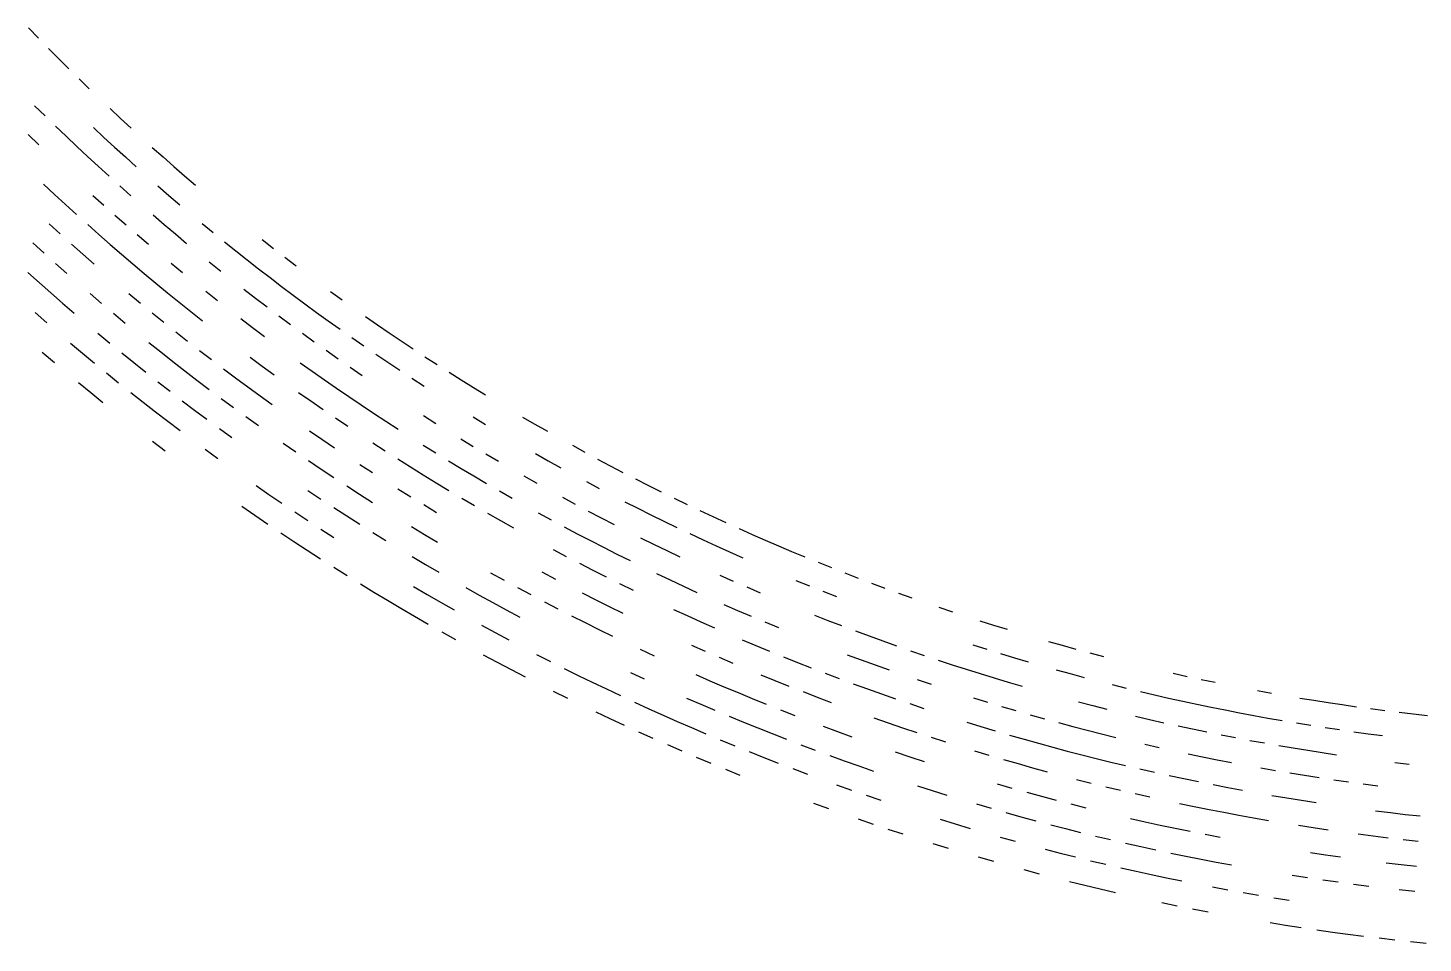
# Model space of a CAD drawing. Header units: metres. Extents: x -298 to 300, y -298 to 299.
# Drawn here: x -196 to -30.2, y -296.3 to -187.5 of the extents above; entities that cross this region are included whole.
import ezdxf

# ---------------------------------------------------------------- set-up
doc = ezdxf.new("R2010")
doc.units = ezdxf.units.M

msp = doc.modelspace()

# ---------------------------------------------------------------- linework, layer by layer
for p, q in [((-195.9319, -187.52354, -692.8203), (-194.74767, -188.74883, -692.8203)), ((-193.55574, -189.96661, -692.8203), (-192.35622, -191.1769, -692.8203)), ((-192.35622, -191.1769, -692.8203), (-191.14915, -192.37958, -692.8203)), ((-189.93456, -193.57466, -692.8203), (-188.71248, -194.76205, -692.8203)), ((-195.21602, -196.77065, -692.8203), (-193.97374, -197.99118, -692.8203)), ((-186.24611, -197.1137, -692.8203), (-185.0019, -198.27783, -692.8203)), ((-185.0019, -198.27783, -692.8203), (-183.75044, -199.4341, -692.8203)), ((-195.99086, -200.2018, -692.8203), (-194.72704, -201.42712, -692.8203)), ((-192.72383, -199.20389, -692.8203), (-191.46638, -200.40869, -692.8203)), ((-191.46638, -200.40869, -692.8203), (-190.20134, -201.60556, -692.8203)), ((-188.22456, -199.35887, -692.8203), (-186.9662, -200.53539, -692.8203)), ((-186.9662, -200.53539, -692.8203), (-185.70052, -201.70395, -692.8203)), ((-190.20134, -201.60556, -692.8203), (-188.92885, -202.79446, -692.8203)), ((-185.70052, -201.70395, -692.8203), (-184.4275, -202.86453, -692.8203)), ((-181.22585, -201.7229, -692.8203), (-179.95284, -202.85535, -692.8203)), ((-188.92885, -202.79446, -692.8203), (-187.64894, -203.97531, -692.8203)), ((-184.4275, -202.86453, -692.8203), (-183.1473, -204.01709, -692.8203)), ((-179.95284, -202.85535, -692.8203), (-178.67278, -203.97975, -692.8203)), ((-187.64894, -203.97531, -692.8203), (-186.36162, -205.14809, -692.8203)), ((-178.67278, -203.97975, -692.8203), (-177.3857, -205.0961, -692.8203)), ((-177.3857, -205.0961, -692.8203), (-176.0916, -206.2043, -692.8203)), ((-194.14989, -206.10355, -692.8203), (-192.84908, -207.31715, -692.8203)), ((-185.06697, -206.31273, -692.8203), (-183.76509, -207.46922, -692.8203)), ((-180.5652, -206.29788, -692.8203), (-179.2635, -207.42607, -692.8203)), ((-192.84908, -207.31715, -692.8203), (-191.54063, -208.52254, -692.8203)), ((-191.54063, -208.52254, -692.8203), (-190.22469, -209.71968, -692.8203)), ((-188.29399, -207.43314, -692.8203), (-186.98497, -208.60988, -692.8203)), ((-179.2635, -207.42607, -692.8203), (-177.95476, -208.54602, -692.8203)), ((-185.6686, -209.77838, -692.8203), (-184.34492, -210.93855, -692.8203)), ((-181.1396, -209.75749, -692.8203), (-179.81618, -210.8892, -692.8203)), ((-193.48396, -210.79842, -692.8203), (-192.15364, -212.00772, -692.8203)), ((-188.90126, -210.90851, -692.8203), (-187.57039, -212.08899, -692.8203)), ((-187.57039, -212.08899, -692.8203), (-186.23213, -213.26108, -692.8203)), ((-183.01399, -212.09038, -692.8203), (-181.67586, -213.23383, -692.8203)), ((-179.81618, -210.8892, -692.8203), (-178.48567, -212.01256, -692.8203)), ((-178.48567, -212.01256, -692.8203), (-177.14815, -213.12752, -692.8203)), ((-175.3163, -210.76115, -692.8203), (-173.98674, -211.8562, -692.8203)), ((-195.42555, -213.07578, -692.8203), (-194.08095, -214.29724, -692.8203)), ((-190.81581, -213.20862, -692.8203), (-189.47047, -214.4011, -692.8203)), ((-186.23213, -213.26108, -692.8203), (-184.88658, -214.42471, -692.8203)), ((-172.65031, -212.94289, -692.8203), (-171.30711, -214.02113, -692.8203)), ((-168.18355, -212.68062, -692.8203), (-166.84212, -213.7308, -692.8203)), ((-189.47047, -214.4011, -692.8203), (-188.11766, -215.58505, -692.8203)), ((-184.88658, -214.42471, -692.8203), (-183.53377, -215.57988, -692.8203)), ((-178.97823, -215.49532, -692.8203), (-177.61879, -216.6133, -692.8203)), ((-174.45229, -215.33209, -692.8203), (-173.09401, -216.42162, -692.8203)), ((-171.30711, -214.02113, -692.8203), (-169.95717, -215.0909, -692.8203)), ((-169.95717, -215.0909, -692.8203), (-168.60054, -216.15216, -692.8203)), ((-165.49413, -214.77249, -692.8203), (-164.1396, -215.80571, -692.8203)), ((-196.00648, -216.58826, -692.8203), (-194.63979, -217.81328, -692.8203)), ((-192.72865, -215.51021, -692.8203), (-191.36882, -216.71465, -692.8203)), ((-183.53377, -215.57988, -692.8203), (-182.17372, -216.72649, -692.8203)), ((-182.17372, -216.72649, -692.8203), (-180.8065, -217.86452, -692.8203)), ((-168.60054, -216.15216, -692.8203), (-167.23732, -217.20486, -692.8203)), ((-194.63979, -217.81328, -692.8203), (-193.26546, -219.02966, -692.8203)), ((-180.8065, -217.86452, -692.8203), (-179.4322, -218.99394, -692.8203)), ((-170.35713, -218.5749, -692.8203), (-168.97865, -219.6386, -692.8203)), ((-167.23732, -217.20486, -692.8203), (-165.86748, -218.24898, -692.8203)), ((-165.86748, -218.24898, -692.8203), (-164.49113, -219.28445, -692.8203)), ((-193.26546, -219.02966, -692.8203), (-191.8835, -220.23741, -692.8203)), ((-191.8835, -220.23741, -692.8203), (-190.49397, -221.43642, -692.8203)), ((-188.6266, -219.09773, -692.8203), (-187.24434, -220.27629, -692.8203)), ((-184.01509, -219.08559, -692.8203), (-182.63301, -220.23515, -692.8203)), ((-179.4322, -218.99394, -692.8203), (-178.0508, -220.11469, -692.8203)), ((-178.0508, -220.11469, -692.8203), (-176.66243, -221.22672, -692.8203)), ((-174.87914, -218.82347, -692.8203), (-173.49892, -219.91559, -692.8203)), ((-168.97865, -219.6386, -692.8203), (-167.59352, -220.6936, -692.8203)), ((-164.49113, -219.28445, -692.8203), (-163.10832, -220.31125, -692.8203)), ((-163.10832, -220.31125, -692.8203), (-161.71913, -221.3293, -692.8203)), ((-160.03761, -218.8539, -692.8203), (-158.65764, -219.85269, -692.8203)), ((-195.16054, -221.346, -692.8203), (-193.76399, -222.56557, -692.8203)), ((-185.85469, -221.44614, -692.8203), (-184.45778, -222.6072, -692.8203)), ((-181.24379, -221.37599, -692.8203), (-179.84743, -222.50807, -692.8203)), ((-176.66243, -221.22672, -692.8203), (-175.26714, -222.33, -692.8203)), ((-170.71815, -222.07368, -692.8203), (-169.3177, -223.13956, -692.8203)), ((-166.20177, -221.73987, -692.8203), (-164.80348, -222.77734, -692.8203)), ((-161.71913, -221.3293, -692.8203), (-160.32356, -222.33861, -692.8203)), ((-155.87904, -221.82414, -692.8203), (-154.48055, -222.79672, -692.8203)), ((-178.44398, -223.63135, -692.8203), (-177.0335, -224.74576, -692.8203)), ((-169.3177, -223.13956, -692.8203), (-167.91057, -224.1966, -692.8203)), ((-160.32356, -222.33861, -692.8203), (-158.9217, -223.33913, -692.8203)), ((-154.48055, -222.79672, -692.8203), (-153.07594, -223.76048, -692.8203)), ((-153.07594, -223.76048, -692.8203), (-151.66536, -224.7154, -692.8203)), ((-190.94814, -224.97826, -692.8203), (-189.52888, -226.17128, -692.8203)), ((-187.69258, -223.80809, -692.8203), (-186.28075, -224.98065, -692.8203)), ((-181.64223, -224.90285, -692.8203), (-180.22368, -226.03735, -692.8203)), ((-163.39876, -223.80603, -692.8203), (-161.98763, -224.82585, -692.8203)), ((-157.51357, -224.3308, -692.8203), (-156.09932, -225.31361, -692.8203)), ((-151.66536, -224.7154, -692.8203), (-150.2488, -225.66142, -692.8203)), ((-194.29243, -226.05891, -692.8203), (-192.8662, -227.27303, -692.8203)), ((-189.52888, -226.17128, -692.8203), (-188.10219, -227.35535, -692.8203)), ((-184.86162, -226.1443, -692.8203), (-183.43523, -227.29904, -692.8203)), ((-180.22368, -226.03735, -692.8203), (-178.79808, -227.1629, -692.8203)), ((-175.61607, -225.8513, -692.8203), (-174.19179, -226.94788, -692.8203)), ((-169.61751, -226.65466, -692.8203), (-168.18831, -227.71352, -692.8203)), ((-160.57008, -225.83676, -692.8203), (-159.14626, -226.83875, -692.8203)), ((-154.67885, -226.28749, -692.8203), (-153.25237, -227.25243, -692.8203)), ((-148.82637, -226.59851, -692.8203), (-147.39806, -227.52663, -692.8203)), ((-186.6681, -228.53041, -692.8203), (-185.22667, -229.69641, -692.8203)), ((-183.43523, -227.29904, -692.8203), (-182.0016, -228.44475, -692.8203)), ((-178.79808, -227.1629, -692.8203), (-177.36543, -228.27948, -692.8203)), ((-177.36543, -228.27948, -692.8203), (-175.92583, -229.38701, -692.8203)), ((-172.76057, -228.03549, -692.8203), (-171.32265, -229.11406, -692.8203)), ((-168.18831, -227.71352, -692.8203), (-166.75252, -228.76337, -692.8203)), ((-163.6498, -227.31435, -692.8203), (-162.21663, -228.33566, -692.8203)), ((-162.21663, -228.33566, -692.8203), (-160.77705, -229.34795, -692.8203)), ((-157.7162, -227.83174, -692.8203), (-156.27992, -228.81573, -692.8203)), ((-153.25237, -227.25243, -692.8203), (-151.81984, -228.20836, -692.8203)), ((-145.964, -228.44574, -692.8203), (-144.52419, -229.35582, -692.8203)), ((-189.99104, -229.6742, -692.8203), (-188.54225, -230.86118, -692.8203)), ((-180.56084, -229.58142, -692.8203), (-179.11299, -230.70901, -692.8203)), ((-175.92583, -229.38701, -692.8203), (-174.4793, -230.48546, -692.8203)), ((-171.32265, -229.11406, -692.8203), (-169.87794, -230.18358, -692.8203)), ((-169.87794, -230.18358, -692.8203), (-168.42659, -231.24399, -692.8203)), ((-160.77705, -229.34795, -692.8203), (-159.33119, -230.35114, -692.8203)), ((-159.33119, -230.35114, -692.8203), (-157.87904, -231.34521, -692.8203)), ((-150.38136, -229.15524, -692.8203), (-148.93697, -230.0931, -692.8203)), ((-144.52419, -229.35582, -692.8203), (-143.07869, -230.25684, -692.8203)), ((-143.07869, -230.25684, -692.8203), (-141.62758, -231.14871, -692.8203)), ((-188.54225, -230.86118, -692.8203), (-187.08604, -232.039, -692.8203)), ((-183.77797, -230.85335, -692.8203), (-182.32204, -232.00113, -692.8203)), ((-182.32204, -232.00113, -692.8203), (-180.8589, -233.13974, -692.8203)), ((-177.65807, -231.82747, -692.8203), (-176.19618, -232.93677, -692.8203)), ((-173.02592, -231.57478, -692.8203), (-171.56575, -232.65495, -692.8203)), ((-168.42659, -231.24399, -692.8203), (-166.96858, -232.29523, -692.8203)), ((-163.86128, -230.83585, -692.8203), (-162.40596, -231.8584, -692.8203)), ((-162.40596, -231.8584, -692.8203), (-160.94429, -232.8718, -692.8203)), ((-157.87904, -231.34521, -692.8203), (-156.42073, -232.33015, -692.8203)), ((-180.8589, -233.13974, -692.8203), (-179.38869, -234.26912, -692.8203)), ((-176.19618, -232.93677, -692.8203), (-174.72737, -234.03682, -692.8203)), ((-170.0988, -233.72592, -692.8203), (-168.6252, -234.78763, -692.8203)), ((-156.42073, -232.33015, -692.8203), (-154.95625, -233.3059, -692.8203)), ((-154.95625, -233.3059, -692.8203), (-153.48567, -234.2724, -692.8203)), ((-149.00758, -233.5991, -692.8203), (-147.53535, -234.52821, -692.8203)), ((-179.38869, -234.26912, -692.8203), (-177.91145, -235.38922, -692.8203)), ((-173.25166, -235.12764, -692.8203), (-171.76918, -236.20914, -692.8203)), ((-162.5555, -235.39369, -692.8203), (-161.07164, -236.40793, -692.8203)), ((-159.47627, -233.87596, -692.8203), (-158.00203, -234.87088, -692.8203)), ((-153.48567, -234.2724, -692.8203), (-152.00905, -235.22964, -692.8203)), ((-143.10155, -233.75307, -692.8203), (-141.6285, -234.64503, -692.8203)), ((-137.24117, -233.76941, -692.8203), (-135.7682, -234.62453, -692.8203)), ((-135.7682, -234.62453, -692.8203), (-134.28987, -235.47035, -692.8203)), ((-181.18819, -236.65802, -692.8203), (-179.69576, -237.78947, -692.8203)), ((-165.65816, -236.88313, -692.8203), (-164.16484, -237.91685, -692.8203)), ((-161.07164, -236.40793, -692.8203), (-159.58144, -237.41283, -692.8203)), ((-155.03493, -236.8328, -692.8203), (-153.54222, -237.79973, -692.8203)), ((-144.57353, -236.35855, -692.8203), (-143.08412, -237.2597, -692.8203)), ((-174.93599, -237.60146, -692.8203), (-173.43791, -238.6935, -692.8203)), ((-149.03804, -237.11617, -692.8203), (-147.54372, -238.04538, -692.8203)), ((-141.58904, -238.15147, -692.8203), (-140.0884, -239.03383, -692.8203)), ((-135.68129, -238.11972, -692.8203), (-134.18105, -238.9649, -692.8203)), ((-131.31752, -237.13405, -692.8203), (-129.82356, -237.95184, -692.8203)), ((-162.66508, -238.94116, -692.8203), (-161.15895, -239.95601, -692.8203)), ((-161.15895, -239.95601, -692.8203), (-159.64644, -240.96136, -692.8203)), ((-156.58226, -239.3944, -692.8203), (-155.07344, -240.37099, -692.8203)), ((-152.04347, -238.75723, -692.8203), (-150.53877, -239.70529, -692.8203)), ((-150.53877, -239.70529, -692.8203), (-149.02815, -240.64389, -692.8203)), ((-146.0436, -238.96518, -692.8203), (-144.53773, -239.87553, -692.8203)), ((-144.53773, -239.87553, -692.8203), (-143.0262, -240.77637, -692.8203)), ((-134.18105, -238.9649, -692.8203), (-132.67552, -239.80067, -692.8203)), ((-128.32454, -238.76024, -692.8203), (-126.82044, -239.55917, -692.8203)), ((-126.82044, -239.55917, -692.8203), (-125.31141, -240.34863, -692.8203)), ((-168.90306, -241.91277, -692.8203), (-167.37807, -242.96677, -692.8203)), ((-158.1277, -241.9572, -692.8203), (-156.60274, -242.94344, -692.8203)), ((-149.02815, -240.64389, -692.8203), (-147.51167, -241.57297, -692.8203)), ((-147.51167, -241.57297, -692.8203), (-145.9894, -242.49248, -692.8203)), ((-143.0262, -240.77637, -692.8203), (-141.50905, -241.6677, -692.8203)), ((-137.07076, -240.77014, -692.8203), (-135.55379, -241.62402, -692.8203)), ((-129.64894, -241.44371, -692.8203), (-128.12798, -242.25092, -692.8203)), ((-123.79743, -241.1286, -692.8203), (-122.27863, -241.89902, -692.8203)), ((-122.27863, -241.89902, -692.8203), (-120.75501, -242.65988, -692.8203)), ((-167.37807, -242.96677, -692.8203), (-165.84651, -244.01117, -692.8203)), ((-162.73454, -242.50041, -692.8203), (-161.20604, -243.51562, -692.8203)), ((-156.60274, -242.94344, -692.8203), (-155.07161, -243.92007, -692.8203)), ((-152.03755, -242.2956, -692.8203), (-150.51064, -243.24355, -692.8203)), ((-144.46141, -243.4024, -692.8203), (-142.92775, -244.3027, -692.8203)), ((-139.98637, -242.54948, -692.8203), (-138.4582, -243.42166, -692.8203)), ((-132.50404, -243.3031, -692.8203), (-130.97133, -244.1282, -692.8203)), ((-119.22669, -243.41113, -692.8203), (-117.69367, -244.15277, -692.8203)), ((-170.59492, -244.37906, -692.8203), (-169.05434, -245.44371, -692.8203)), ((-164.30849, -245.04588, -692.8203), (-162.76393, -246.07094, -692.8203)), ((-159.67122, -244.52118, -692.8203), (-158.13008, -245.5171, -692.8203)), ((-148.9778, -244.18188, -692.8203), (-147.4391, -245.11055, -692.8203)), ((-141.38847, -245.19333, -692.8203), (-139.84364, -246.07425, -692.8203)), ((-135.38557, -245.13708, -692.8203), (-133.84126, -245.98029, -692.8203)), ((-129.43349, -244.94366, -692.8203), (-127.89057, -245.74944, -692.8203)), ((-125.07105, -243.83655, -692.8203), (-123.535225, -244.61493, -692.8203)), ((-123.535225, -244.61493, -692.8203), (-121.994514, -245.38362, -692.8203)), ((-116.156075, -244.88477, -692.8203), (-114.6139, -245.60707, -692.8203)), ((-169.05434, -245.44371, -692.8203), (-167.50706, -246.49867, -692.8203)), ((-158.13008, -245.5171, -692.8203), (-156.58278, -246.50328, -692.8203)), ((-150.44197, -246.79196, -692.8203), (-148.88686, -247.72978, -692.8203)), ((-139.84364, -246.07425, -692.8203), (-138.29335, -246.94547, -692.8203)), ((-132.2917, -246.81375, -692.8203), (-130.73698, -247.63745, -692.8203)), ((-127.89057, -245.74944, -692.8203), (-126.34266, -246.5455, -692.8203)), ((-121.994514, -245.38362, -692.8203), (-120.44904, -246.14262, -692.8203)), ((-120.44904, -246.14262, -692.8203), (-118.89881, -246.89189, -692.8203)), ((-114.6139, -245.60707, -692.8203), (-113.06721, -246.31966, -692.8203)), ((-165.9532, -247.54385, -692.8203), (-164.39284, -248.57927, -692.8203)), ((-164.39284, -248.57927, -692.8203), (-162.82603, -249.60484, -692.8203)), ((-161.21303, -247.08624, -692.8203), (-159.65578, -248.09178, -692.8203)), ((-155.02931, -247.4797, -692.8203), (-153.46977, -248.44635, -692.8203)), ((-148.88686, -247.72978, -692.8203), (-147.32591, -248.6578, -692.8203)), ((-130.73698, -247.63745, -692.8203), (-129.17711, -248.45137, -692.8203)), ((-129.17711, -248.45137, -692.8203), (-127.61219, -249.25545, -692.8203)), ((-123.23194, -248.10834, -692.8203), (-121.66932, -248.87506, -692.8203)), ((-117.344, -247.63138, -692.8203), (-115.78455, -248.36108, -692.8203)), ((-115.78455, -248.36108, -692.8203), (-114.22053, -249.08098, -692.8203)), ((-111.51612, -247.0225, -692.8203), (-109.96064, -247.71558, -692.8203)), ((-109.96064, -247.71558, -692.8203), (-108.40089, -248.39888, -692.8203)), ((-108.40089, -248.39888, -692.8203), (-106.83686, -249.07234, -692.8203)), ((-162.82603, -249.60484, -692.8203), (-161.25282, -250.62054, -692.8203)), ((-133.61009, -249.50034, -692.8203), (-132.03847, -250.33226, -692.8203)), ((-127.61219, -249.25545, -692.8203), (-126.042244, -250.04968, -692.8203)), ((-126.042244, -250.04968, -692.8203), (-124.467354, -250.83403, -692.8203)), ((-121.66932, -248.87506, -692.8203), (-120.10194, -249.63193, -692.8203)), ((-120.10194, -249.63193, -692.8203), (-118.529854, -250.37892, -692.8203)), ((-114.22053, -249.08098, -692.8203), (-112.65211, -249.79103, -692.8203)), ((-112.65211, -249.79103, -692.8203), (-111.07923, -250.4912, -692.8203)), ((-106.83686, -249.07234, -692.8203), (-105.268684, -249.73598, -692.8203)), ((-105.268684, -249.73598, -692.8203), (-103.69636, -250.38972, -692.8203)), ((-159.67323, -251.62631, -692.8203), (-158.08742, -252.62213, -692.8203)), ((-150.33266, -250.35013, -692.8203), (-148.7552, -251.28719, -692.8203)), ((-148.7552, -251.28719, -692.8203), (-147.17192, -252.21431, -692.8203)), ((-130.46162, -251.15428, -692.8203), (-128.87968, -251.9664, -692.8203)), ((-128.87968, -251.9664, -692.8203), (-127.29267, -252.76854, -692.8203)), ((-102.12, -251.03355, -692.8203), (-100.53962, -251.6675, -692.8203)), ((-156.49538, -253.60797, -692.8203), (-154.89717, -254.58377, -692.8203)), ((-141.02489, -252.27118, -692.8203), (-139.43562, -253.14967, -692.8203)), ((-134.92647, -252.18794, -692.8203), (-133.3379, -253.02809, -692.8203)), ((-125.70069, -253.56067, -692.8203), (-124.10377, -254.3428, -692.8203)), ((-121.302986, -252.37292, -692.8203), (-119.71363, -253.12741, -692.8203)), ((-119.71363, -253.12741, -692.8203), (-118.11964, -253.8719, -692.8203)), ((-113.78596, -252.56044, -692.8203), (-112.19569, -253.26767, -692.8203)), ((-104.74482, -253.19254, -692.8203), (-103.150826, -253.84293, -692.8203)), ((-98.95533, -252.29147, -692.8203), (-97.367134, -252.90547, -692.8203)), ((-95.775154, -253.50949, -692.8203), (-94.17939, -254.10347, -692.8203)), ((-154.89717, -254.58377, -692.8203), (-153.29292, -255.5495, -692.8203)), ((-150.18275, -253.91756, -692.8203), (-148.58293, -254.85358, -692.8203)), ((-148.58293, -254.85358, -692.8203), (-146.97725, -255.77954, -692.8203)), ((-143.98808, -254.03857, -692.8203), (-142.38765, -254.93565, -692.8203)), ((-142.38765, -254.93565, -692.8203), (-140.78163, -255.82265, -692.8203)), ((-137.8409, -254.01816, -692.8203), (-136.2408, -254.87659, -692.8203)), ((-130.14516, -254.67834, -692.8203), (-128.54109, -255.48837, -692.8203)), ((-118.11964, -253.8719, -692.8203), (-116.521, -254.60635, -692.8203)), ((-110.60096, -253.96489, -692.8203), (-109.00196, -254.65207, -692.8203)), ((-101.55274, -254.48328, -692.8203), (-99.95075, -255.11357, -692.8203)), ((-92.57996, -254.68742, -692.8203), (-90.97694, -255.2613, -692.8203)), ((-153.29292, -255.5495, -692.8203), (-151.68263, -256.50513, -692.8203)), ((-151.68263, -256.50513, -692.8203), (-150.06636, -257.4506, -692.8203)), ((-146.97725, -255.77954, -692.8203), (-145.36583, -256.69534, -692.8203)), ((-140.78163, -255.82265, -692.8203), (-139.17012, -256.69952, -692.8203)), ((-139.17012, -256.69952, -692.8203), (-137.55312, -257.56625, -692.8203)), ((-134.63533, -255.72493, -692.8203), (-133.02455, -256.56317, -692.8203)), ((-128.54109, -255.48837, -692.8203), (-126.932014, -256.2883, -692.8203)), ((-126.932014, -256.2883, -692.8203), (-125.31788, -257.0781, -692.8203)), ((-119.284065, -256.6287, -692.8203), (-117.6681, -257.3704, -692.8203)), ((-113.310005, -256.045, -692.8203), (-111.69788, -256.74918, -692.8203)), ((-111.69788, -256.74918, -692.8203), (-110.08131, -257.4432, -692.8203)), ((-87.76026, -256.37875, -692.8203), (-86.146736, -256.9223, -692.8203)), ((-150.06636, -257.4506, -692.8203), (-148.44423, -258.38586, -692.8203)), ((-142.12587, -258.49652, -692.8203), (-140.49751, -259.3818, -692.8203)), ((-131.40858, -257.39127, -692.8203), (-129.78743, -258.2092, -692.8203)), ((-129.78743, -258.2092, -692.8203), (-128.16121, -259.01688, -692.8203)), ((-117.6681, -257.3704, -692.8203), (-116.04749, -258.10193, -692.8203)), ((-116.04749, -258.10193, -692.8203), (-114.42231, -258.82324, -692.8203)), ((-108.46046, -258.12704, -692.8203), (-106.835396, -258.80066, -692.8203)), ((-102.56379, -257.29984, -692.8203), (-100.94404, -257.93643, -692.8203)), ((-100.94404, -257.93643, -692.8203), (-99.32038, -258.5628, -692.8203)), ((-82.909676, -257.97888, -692.8203), (-81.28626, -258.4919, -692.8203)), ((-81.28626, -258.4919, -692.8203), (-79.659676, -258.99472, -692.8203)), ((-146.81627, -259.31094, -692.8203), (-145.18254, -260.22577, -692.8203)), ((-140.49751, -259.3818, -692.8203), (-138.86366, -260.25684, -692.8203)), ((-128.16121, -259.01688, -692.8203), (-126.529976, -259.81436, -692.8203)), ((-111.15858, -260.2352, -692.8203), (-109.52021, -260.92575, -692.8203)), ((-97.69282, -259.179, -692.8203), (-96.06141, -259.7849, -692.8203)), ((-96.06141, -259.7849, -692.8203), (-94.42628, -260.38055, -692.8203)), ((-123.25269, -261.37845, -692.8203), (-121.60676, -262.14502, -692.8203)), ((-117.17512, -260.87402, -692.8203), (-115.53248, -261.6024, -692.8203)), ((-109.52021, -260.92575, -692.8203), (-107.87751, -261.606, -692.8203)), ((-94.42628, -260.38055, -692.8203), (-92.78742, -260.96594, -692.8203)), ((-91.144966, -261.541, -692.8203), (-89.49891, -262.10568, -692.8203)), ((-83.72602, -260.8579, -692.8203), (-82.08448, -261.376, -692.8203)), ((-80.439766, -261.88376, -692.8203), (-78.79188, -262.3812, -692.8203)), ((-74.76154, -260.44165, -692.8203), (-73.12287, -260.9034, -692.8203)), ((-73.12287, -260.9034, -692.8203), (-71.48139, -261.35486, -692.8203)), ((-69.837105, -261.79596, -692.8203), (-68.19013, -262.22675, -692.8203)), ((-141.89803, -262.02448, -692.8203), (-140.24739, -262.9083, -692.8203)), ((-140.24739, -262.9083, -692.8203), (-138.59126, -263.78174, -692.8203)), ((-135.5796, -261.97595, -692.8203), (-133.92958, -262.82, -692.8203)), ((-113.88538, -262.3204, -692.8203), (-112.23377, -263.02805, -692.8203)), ((-106.2306, -262.27588, -692.8203), (-104.579475, -262.93542, -692.8203)), ((-104.579475, -262.93542, -692.8203), (-102.924324, -263.58453, -692.8203)), ((-98.648445, -262.0149, -692.8203), (-96.999214, -262.62674, -692.8203)), ((-96.999214, -262.62674, -692.8203), (-95.3462, -263.22824, -692.8203)), ((-95.3462, -263.22824, -692.8203), (-93.68946, -263.81934, -692.8203)), ((-87.849434, -262.66003, -692.8203), (-86.19648, -263.204, -692.8203)), ((-86.19648, -263.204, -692.8203), (-84.54017, -263.73758, -692.8203)), ((-78.79188, -262.3812, -692.8203), (-77.14094, -262.86823, -692.8203)), ((-138.59126, -263.78174, -692.8203), (-136.9297, -264.64474, -692.8203)), ((-132.2743, -263.65366, -692.8203), (-130.61382, -264.47687, -692.8203)), ((-130.61382, -264.47687, -692.8203), (-128.94823, -265.28964, -692.8203)), ((-124.42823, -264.13065, -692.8203), (-122.76496, -264.90454, -692.8203)), ((-116.64057, -264.3824, -692.8203), (-114.97596, -265.1073, -692.8203)), ((-114.97596, -265.1073, -692.8203), (-113.30689, -265.82175, -692.8203)), ((-108.91749, -264.41214, -692.8203), (-107.25294, -265.0885, -692.8203)), ((-107.25294, -265.0885, -692.8203), (-105.584175, -265.7544, -692.8203)), ((-101.26508, -264.22327, -692.8203), (-99.60194, -264.85153, -692.8203)), ((-90.36506, -264.9702, -692.8203), (-88.69752, -265.52994, -692.8203)), ((-84.54017, -263.73758, -692.8203), (-82.8805, -264.26074, -692.8203)), ((-82.8805, -264.26074, -692.8203), (-81.21766, -264.77344, -692.8203)), ((-81.21766, -264.77344, -692.8203), (-79.55158, -265.2757, -692.8203)), ((-73.830086, -263.81113, -692.8203), (-72.17036, -264.26697, -692.8203)), ((-72.17036, -264.26697, -692.8203), (-70.50776, -264.71234, -692.8203)), ((-59.916637, -264.22485, -692.8203), (-58.25465, -264.59323, -692.8203)), ((-56.590466, -264.95114, -692.8203), (-54.924023, -265.29858, -692.8203)), ((-133.59047, -266.33932, -692.8203), (-131.91298, -267.17084, -692.8203)), ((-128.94823, -265.28964, -692.8203), (-127.277596, -266.09192, -692.8203)), ((-127.277596, -266.09192, -692.8203), (-125.60194, -266.88367, -692.8203)), ((-113.30689, -265.82175, -692.8203), (-111.63331, -266.5257, -692.8203)), ((-111.63331, -266.5257, -692.8203), (-109.95539, -267.2191, -692.8203)), ((-103.91126, -266.4098, -692.8203), (-102.23426, -267.05466, -692.8203)), ((-97.93488, -265.46933, -692.8203), (-96.263985, -266.07666, -692.8203)), ((-96.263985, -266.07666, -692.8203), (-94.5893, -266.67346, -692.8203)), ((-94.5893, -266.67346, -692.8203), (-92.91096, -267.2597, -692.8203)), ((-79.55158, -265.2757, -692.8203), (-77.882454, -265.76746, -692.8203)), ((-67.174446, -265.57175, -692.8203), (-65.50379, -265.9857, -692.8203)), ((-63.830578, -266.38913, -692.8203), (-62.15492, -266.78204, -692.8203)), ((-62.15492, -266.78204, -692.8203), (-60.47688, -267.16446, -692.8203)), ((-49.912304, -266.27798, -692.8203), (-48.237743, -266.58347, -692.8203)), ((-123.92133, -267.6649, -692.8203), (-122.23597, -268.43552, -692.8203)), ((-122.23597, -268.43552, -692.8203), (-120.54572, -269.19553, -692.8203)), ((-117.74659, -267.16327, -692.8203), (-116.06452, -267.89508, -692.8203)), ((-116.06452, -267.89508, -692.8203), (-114.37788, -268.6163, -692.8203)), ((-109.95539, -267.2191, -692.8203), (-108.2732, -267.90195, -692.8203)), ((-102.23426, -267.05466, -692.8203), (-100.55329, -267.68896, -692.8203)), ((-91.22895, -267.8354, -692.8203), (-89.5434, -268.4005, -692.8203)), ((-83.674324, -267.14612, -692.8203), (-81.993355, -267.66373, -692.8203)), ((-80.30915, -268.1708, -692.8203), (-78.62177, -268.66727, -692.8203)), ((-71.176155, -267.62927, -692.8203), (-69.4925, -268.06836, -692.8203)), ((-69.4925, -268.06836, -692.8203), (-67.80616, -268.49683, -692.8203)), ((-60.47688, -267.16446, -692.8203), (-58.79646, -267.5363, -692.8203)), ((-58.79646, -267.5363, -692.8203), (-57.11372, -267.89755, -692.8203)), ((-57.11372, -267.89755, -692.8203), (-55.428783, -268.24823, -692.8203)), ((-55.428783, -268.24823, -692.8203), (-53.74171, -268.5883, -692.8203)), ((-44.88313, -267.16275, -692.8203), (-43.203136, -267.43658, -692.8203)), ((-43.203136, -267.43658, -692.8203), (-41.521557, -267.69983, -692.8203)), ((-41.521557, -267.69983, -692.8203), (-39.83833, -267.95255, -692.8203)), ((-39.83833, -267.95255, -692.8203), (-38.153576, -268.19464, -692.8203)), ((-36.467358, -268.42618, -692.8203), (-34.779736, -268.6471, -692.8203)), ((-128.54253, -268.8021, -692.8203), (-126.84968, -269.60184, -692.8203)), ((-126.84968, -269.60184, -692.8203), (-125.151924, -270.39087, -692.8203)), ((-120.54572, -269.19553, -692.8203), (-118.85078, -269.9449, -692.8203)), ((-118.85078, -269.9449, -692.8203), (-117.15119, -270.6836, -692.8203)), ((-112.686714, -269.32693, -692.8203), (-110.99122, -270.0269, -692.8203)), ((-110.99122, -270.0269, -692.8203), (-109.29127, -270.7162, -692.8203)), ((-106.58668, -268.5742, -692.8203), (-104.896065, -269.2358, -692.8203)), ((-95.48707, -269.5283, -692.8203), (-93.79072, -270.12015, -692.8203)), ((-93.79072, -270.12015, -692.8203), (-92.09077, -270.7013, -692.8203)), ((-84.46601, -270.0321, -692.8203), (-82.76685, -270.55466, -692.8203)), ((-76.931404, -269.1531, -692.8203), (-75.23798, -269.62833, -692.8203)), ((-73.54163, -270.0929, -692.8203), (-71.842415, -270.54675, -692.8203)), ((-64.425545, -269.32196, -692.8203), (-62.731457, -269.71857, -692.8203)), ((-62.731457, -269.71857, -692.8203), (-61.034924, -270.1045, -692.8203)), ((-53.74171, -268.5883, -692.8203), (-52.052563, -268.9178, -692.8203)), ((-52.052563, -268.9178, -692.8203), (-50.36134, -269.23663, -692.8203)), ((-50.36134, -269.23663, -692.8203), (-48.668224, -269.54483, -692.8203)), ((-48.668224, -269.54483, -692.8203), (-46.973156, -269.8424, -692.8203)), ((-45.276318, -270.1293, -692.8203), (-43.57777, -270.40555, -692.8203)), ((-33.09077, -268.8574, -692.8203), (-31.400522, -269.05707, -692.8203)), ((-31.400522, -269.05707, -692.8203), (-29.709116, -269.24612, -692.8203)), ((-123.44923, -271.16925, -692.8203), (-121.741646, -271.9369, -692.8203)), ((-117.15119, -270.6836, -692.8203), (-115.44703, -271.41162, -692.8203)), ((-109.29127, -270.7162, -692.8203), (-107.587166, -271.39478, -692.8203)), ((-107.587166, -271.39478, -692.8203), (-105.87873, -272.06262, -692.8203)), ((-101.50251, -270.52713, -692.8203), (-99.79975, -271.15677, -692.8203)), ((-99.79975, -271.15677, -692.8203), (-98.09309, -271.7757, -692.8203)), ((-92.09077, -270.7013, -692.8203), (-90.38715, -271.27176, -692.8203)), ((-88.68006, -271.8315, -692.8203), (-86.96949, -272.38052, -692.8203)), ((-82.76685, -270.55466, -692.8203), (-81.06446, -271.06653, -692.8203)), ((-79.358955, -271.5677, -692.8203), (-77.650276, -272.0581, -692.8203)), ((-71.842415, -270.54675, -692.8203), (-70.14039, -270.98996, -692.8203)), ((-70.14039, -270.98996, -692.8203), (-68.43568, -271.42245, -692.8203)), ((-68.43568, -271.42245, -692.8203), (-66.72828, -271.8442, -692.8203)), ((-59.33601, -270.47977, -692.8203), (-57.634777, -270.84436, -692.8203)), ((-57.634777, -270.84436, -692.8203), (-55.931286, -271.19827, -692.8203)), ((-54.22566, -271.54144, -692.8203), (-52.517956, -271.8739, -692.8203)), ((-41.877453, -270.6711, -692.8203), (-40.17561, -270.92596, -692.8203)), ((-38.47212, -271.17014, -692.8203), (-36.767223, -271.4036, -692.8203)), ((-36.767223, -271.4036, -692.8203), (-35.060863, -271.62634, -692.8203)), ((-120.029305, -272.6938, -692.8203), (-118.312325, -273.43988, -692.8203)), ((-113.73829, -272.12888, -692.8203), (-112.02509, -272.8354, -692.8203)), ((-104.16621, -272.71973, -692.8203), (-102.44959, -273.36606, -692.8203)), ((-83.538216, -273.44623, -692.8203), (-81.817635, -273.96286, -692.8203)), ((-77.650276, -272.0581, -692.8203), (-75.93861, -272.53778, -692.8203)), ((-75.93861, -272.53778, -692.8203), (-74.223946, -273.00668, -692.8203)), ((-74.223946, -273.00668, -692.8203), (-72.50648, -273.46478, -692.8203)), ((-72.50648, -273.46478, -692.8203), (-70.78608, -273.9121, -692.8203)), ((-63.305676, -272.65552, -692.8203), (-61.59071, -273.045, -692.8203)), ((-50.808178, -272.19562, -692.8203), (-49.096447, -272.50656, -692.8203)), ((-47.382824, -272.80676, -692.8203), (-45.66731, -273.0962, -692.8203)), ((-45.66731, -273.0962, -692.8203), (-43.950085, -273.37485, -692.8203)), ((-43.950085, -273.37485, -692.8203), (-42.23115, -273.64267, -692.8203)), ((-116.590645, -274.17517, -692.8203), (-114.86445, -274.89963, -692.8203)), ((-110.30756, -273.53113, -692.8203), (-108.5857, -274.21603, -692.8203)), ((-108.5857, -274.21603, -692.8203), (-106.859566, -274.89014, -692.8203)), ((-100.72901, -274.0016, -692.8203), (-99.00446, -274.6263, -692.8203)), ((-99.00446, -274.6263, -692.8203), (-97.27601, -275.24014, -692.8203)), ((-92.950386, -273.5679, -692.8203), (-91.22877, -274.1437, -692.8203)), ((-91.22877, -274.1437, -692.8203), (-89.50361, -274.70868, -692.8203)), ((-80.09388, -274.4687, -692.8203), (-78.36701, -274.96368, -692.8203)), ((-78.36701, -274.96368, -692.8203), (-76.63703, -275.44778, -692.8203)), ((-70.78608, -273.9121, -692.8203), (-69.062996, -274.3486, -692.8203)), ((-69.062996, -274.3486, -692.8203), (-67.337166, -274.77426, -692.8203)), ((-67.337166, -274.77426, -692.8203), (-65.60871, -275.18903, -692.8203)), ((-58.153576, -273.79163, -692.8203), (-56.43159, -274.14874, -692.8203)), ((-56.43159, -274.14874, -692.8203), (-54.70741, -274.495, -692.8203)), ((-54.70741, -274.495, -692.8203), (-52.98115, -274.8304, -692.8203)), ((-42.23115, -273.64267, -692.8203), (-40.51057, -273.89972, -692.8203)), ((-33.613354, -274.81958, -692.8203), (-31.88569, -275.0224, -692.8203)), ((-113.133675, -275.61322, -692.8203), (-111.39857, -276.31592, -692.8203)), ((-105.12928, -275.55334, -692.8203), (-103.394844, -276.2057, -692.8203)), ((-97.27601, -275.24014, -692.8203), (-95.54383, -275.8431, -692.8203)), ((-76.63703, -275.44778, -692.8203), (-74.90412, -275.92102, -692.8203)), ((-71.42957, -276.83478, -692.8203), (-69.68806, -277.27524, -692.8203)), ((-63.877758, -275.59296, -692.8203), (-62.1443, -275.986, -692.8203)), ((-60.408398, -276.36813, -692.8203), (-58.670177, -276.73935, -692.8203)), ((-58.670177, -276.73935, -692.8203), (-56.929638, -277.0996, -692.8203)), ((-49.522472, -275.4687, -692.8203), (-47.790173, -275.7715, -692.8203)), ((-46.056103, -276.06342, -692.8203), (-44.3202, -276.34445, -692.8203)), ((-44.3202, -276.34445, -692.8203), (-42.582592, -276.61453, -692.8203)), ((-99.91395, -277.47754, -692.8203), (-98.16755, -278.09705, -692.8203)), ((-90.32496, -277.58652, -692.8203), (-88.57819, -278.14575, -692.8203)), ((-88.57819, -278.14575, -692.8203), (-86.82795, -278.69397, -692.8203)), ((-80.82667, -277.3703, -692.8203), (-79.08149, -277.86984, -692.8203)), ((-77.33332, -278.35837, -692.8203), (-75.58204, -278.83594, -692.8203)), ((-67.943855, -277.70477, -692.8203), (-66.19703, -278.12332, -692.8203)), ((-55.186962, -277.44894, -692.8203), (-53.44209, -277.78732, -692.8203)), ((-53.44209, -277.78732, -692.8203), (-51.69514, -278.11475, -692.8203)), ((-40.843334, -276.87375, -692.8203), (-39.10255, -277.12198, -692.8203)), ((-37.36018, -277.35928, -692.8203), (-35.616467, -277.58563, -692.8203)), ((-102.6587, -279.665, -692.8203), (-100.898384, -280.30176, -692.8203)), ((-96.417366, -278.70557, -692.8203), (-94.6634, -279.30304, -692.8203)), ((-83.31739, -279.7574, -692.8203), (-81.55726, -280.27252, -692.8203)), ((-75.58204, -278.83594, -692.8203), (-73.82789, -279.30246, -692.8203)), ((-72.07081, -279.75797, -692.8203), (-70.31098, -280.20242, -692.8203)), ((-64.44758, -278.53085, -692.8203), (-62.69563, -278.92743, -692.8203)), ((-59.18452, -279.68747, -692.8203), (-57.425488, -280.05093, -692.8203)), ((-57.425488, -280.05093, -692.8203), (-55.664196, -280.40332, -692.8203)), ((-48.195324, -278.73657, -692.8203), (-46.442577, -279.03098, -692.8203)), ((-46.442577, -279.03098, -692.8203), (-44.68806, -279.31436, -692.8203)), ((-44.68806, -279.31436, -692.8203), (-42.931774, -279.58673, -692.8203)), ((-97.365974, -281.54202, -692.8203), (-95.59406, -282.14548, -692.8203)), ((-87.61121, -281.58246, -692.8203), (-85.839424, -282.1245, -692.8203)), ((-79.79383, -280.77655, -692.8203), (-78.02735, -281.26953, -692.8203)), ((-78.02735, -281.26953, -692.8203), (-76.25782, -281.75137, -692.8203)), ((-65.015205, -281.46924, -692.8203), (-63.244823, -281.86932, -692.8203)), ((-55.664196, -280.40332, -692.8203), (-53.90077, -280.74463, -692.8203)), ((-53.90077, -280.74463, -692.8203), (-52.135265, -281.07486, -692.8203)), ((-52.135265, -281.07486, -692.8203), (-50.36775, -281.39398, -692.8203)), ((-50.36775, -281.39398, -692.8203), (-48.598217, -281.702, -692.8203)), ((-35.89082, -280.56564, -692.8203), (-34.126965, -280.78268, -692.8203)), ((-34.126965, -280.78268, -692.8203), (-32.361828, -280.98865, -692.8203)), ((-32.361828, -280.98865, -692.8203), (-30.595407, -281.18353, -692.8203)), ((-93.81837, -282.73776, -692.8203), (-92.03901, -283.31888, -692.8203)), ((-85.839424, -282.1245, -692.8203), (-84.06428, -282.65546, -692.8203)), ((-74.4853, -282.2221, -692.8203), (-72.70991, -282.68167, -692.8203)), ((-72.70991, -282.68167, -692.8203), (-70.93165, -283.1301, -692.8203)), ((-63.244823, -281.86932, -692.8203), (-61.471935, -282.25824, -692.8203)), ((-61.471935, -282.25824, -692.8203), (-59.696667, -282.63602, -692.8203)), ((-59.696667, -282.63602, -692.8203), (-57.91908, -283.00262, -692.8203)), ((-56.139294, -283.35806, -692.8203), (-54.35725, -283.7023, -692.8203)), ((-45.05366, -282.2846, -692.8203), (-43.278698, -282.5592, -692.8203)), ((-43.278698, -282.5592, -692.8203), (-41.502087, -282.82266, -692.8203)), ((-37.944164, -283.316, -692.8203), (-36.162975, -283.5459, -692.8203)), ((-88.46961, -284.4475, -692.8203), (-86.679695, -284.99496, -692.8203)), ((-80.50428, -283.6838, -692.8203), (-78.71949, -284.18118, -692.8203)), ((-69.15064, -283.5673, -692.8203), (-67.36695, -283.9933, -692.8203)), ((-65.580574, -284.4081, -692.8203), (-63.79176, -284.81168, -692.8203)), ((-63.79176, -284.81168, -692.8203), (-62.000378, -285.20395, -692.8203)), ((-36.162975, -283.5459, -692.8203), (-34.380383, -283.76462, -692.8203)), ((-32.596447, -283.9721, -692.8203), (-30.811289, -284.16837, -692.8203)), ((-83.08973, -286.0561, -692.8203), (-81.2898, -286.5697, -692.8203)), ((-75.140816, -285.1422, -692.8203), (-73.34705, -285.60583, -692.8203)), ((-73.34705, -285.60583, -692.8203), (-71.55042, -286.0582, -692.8203)), ((-69.750984, -286.49924, -692.8203), (-67.94886, -286.92896, -692.8203)), ((-60.206615, -285.58502, -692.8203), (-58.410473, -285.95477, -692.8203)), ((-58.410473, -285.95477, -692.8203), (-56.612072, -286.31323, -692.8203)), ((-56.612072, -286.31323, -692.8203), (-54.811535, -286.66037, -692.8203)), ((-54.811535, -286.66037, -692.8203), (-53.0088, -286.99622, -692.8203)), ((-43.623425, -285.532, -692.8203), (-41.828136, -285.79755, -692.8203)), ((-41.828136, -285.79755, -692.8203), (-40.0312, -286.05182, -692.8203)), ((-34.631542, -286.74677, -692.8203), (-32.82887, -286.95578, -692.8203)), ((-77.68061, -287.56293, -692.8203), (-75.87141, -288.0425, -692.8203)), ((-66.14405, -287.34738, -692.8203), (-64.33668, -287.7544, -692.8203)), ((-64.33668, -287.7544, -692.8203), (-62.526867, -288.15005, -692.8203)), ((-62.526867, -288.15005, -692.8203), (-60.71455, -288.53436, -692.8203)), ((-45.77815, -288.22607, -692.8203), (-43.96583, -288.5051, -692.8203)), ((-32.82887, -286.95578, -692.8203), (-31.024973, -287.15344, -692.8203)), ((-72.24427, -288.9675, -692.8203), (-70.4264, -289.41287, -692.8203)), ((-70.4264, -289.41287, -692.8203), (-68.60584, -289.84683, -692.8203)), ((-68.60584, -289.84683, -692.8203), (-66.78254, -290.26932, -692.8203)), ((-60.71455, -288.53436, -692.8203), (-58.899914, -288.90726, -692.8203)), ((-55.263805, -289.61877, -692.8203), (-53.442516, -289.9574, -692.8203)), ((-42.151867, -288.77274, -692.8203), (-40.336315, -289.02896, -692.8203)), ((-38.519115, -289.27377, -692.8203), (-36.700512, -289.50717, -692.8203)), ((-33.059032, -289.93964, -692.8203), (-31.236399, -290.13873, -692.8203)), ((-61.297436, -291.46793, -692.8203), (-59.464184, -291.84445, -692.8203)), ((-51.619152, -290.28458, -692.8203), (-49.793774, -290.60025, -692.8203)), ((-47.966442, -290.90448, -692.8203), (-46.13728, -291.1972, -692.8203)), ((-57.628674, -292.20944, -692.8203), (-55.790905, -292.5629, -692.8203)), ((-48.418835, -293.861, -692.8203), (-46.570934, -294.15652, -692.8203)), ((-46.570934, -294.15652, -692.8203), (-44.721264, -294.44046, -692.8203)), ((-42.869823, -294.71274, -692.8203), (-41.016735, -294.97336, -692.8203)), ((-41.016735, -294.97336, -692.8203), (-39.16212, -295.22238, -692.8203)), ((-39.16212, -295.22238, -692.8203), (-37.30592, -295.45972, -692.8203)), ((-35.448315, -295.68536, -692.8203), (-33.589367, -295.89935, -692.8203)), ((-31.729136, -296.10165, -692.8203), (-29.867624, -296.29224, -692.8203))]:
    msp.add_line(p, q)

doc.saveas('drawing.dxf')
